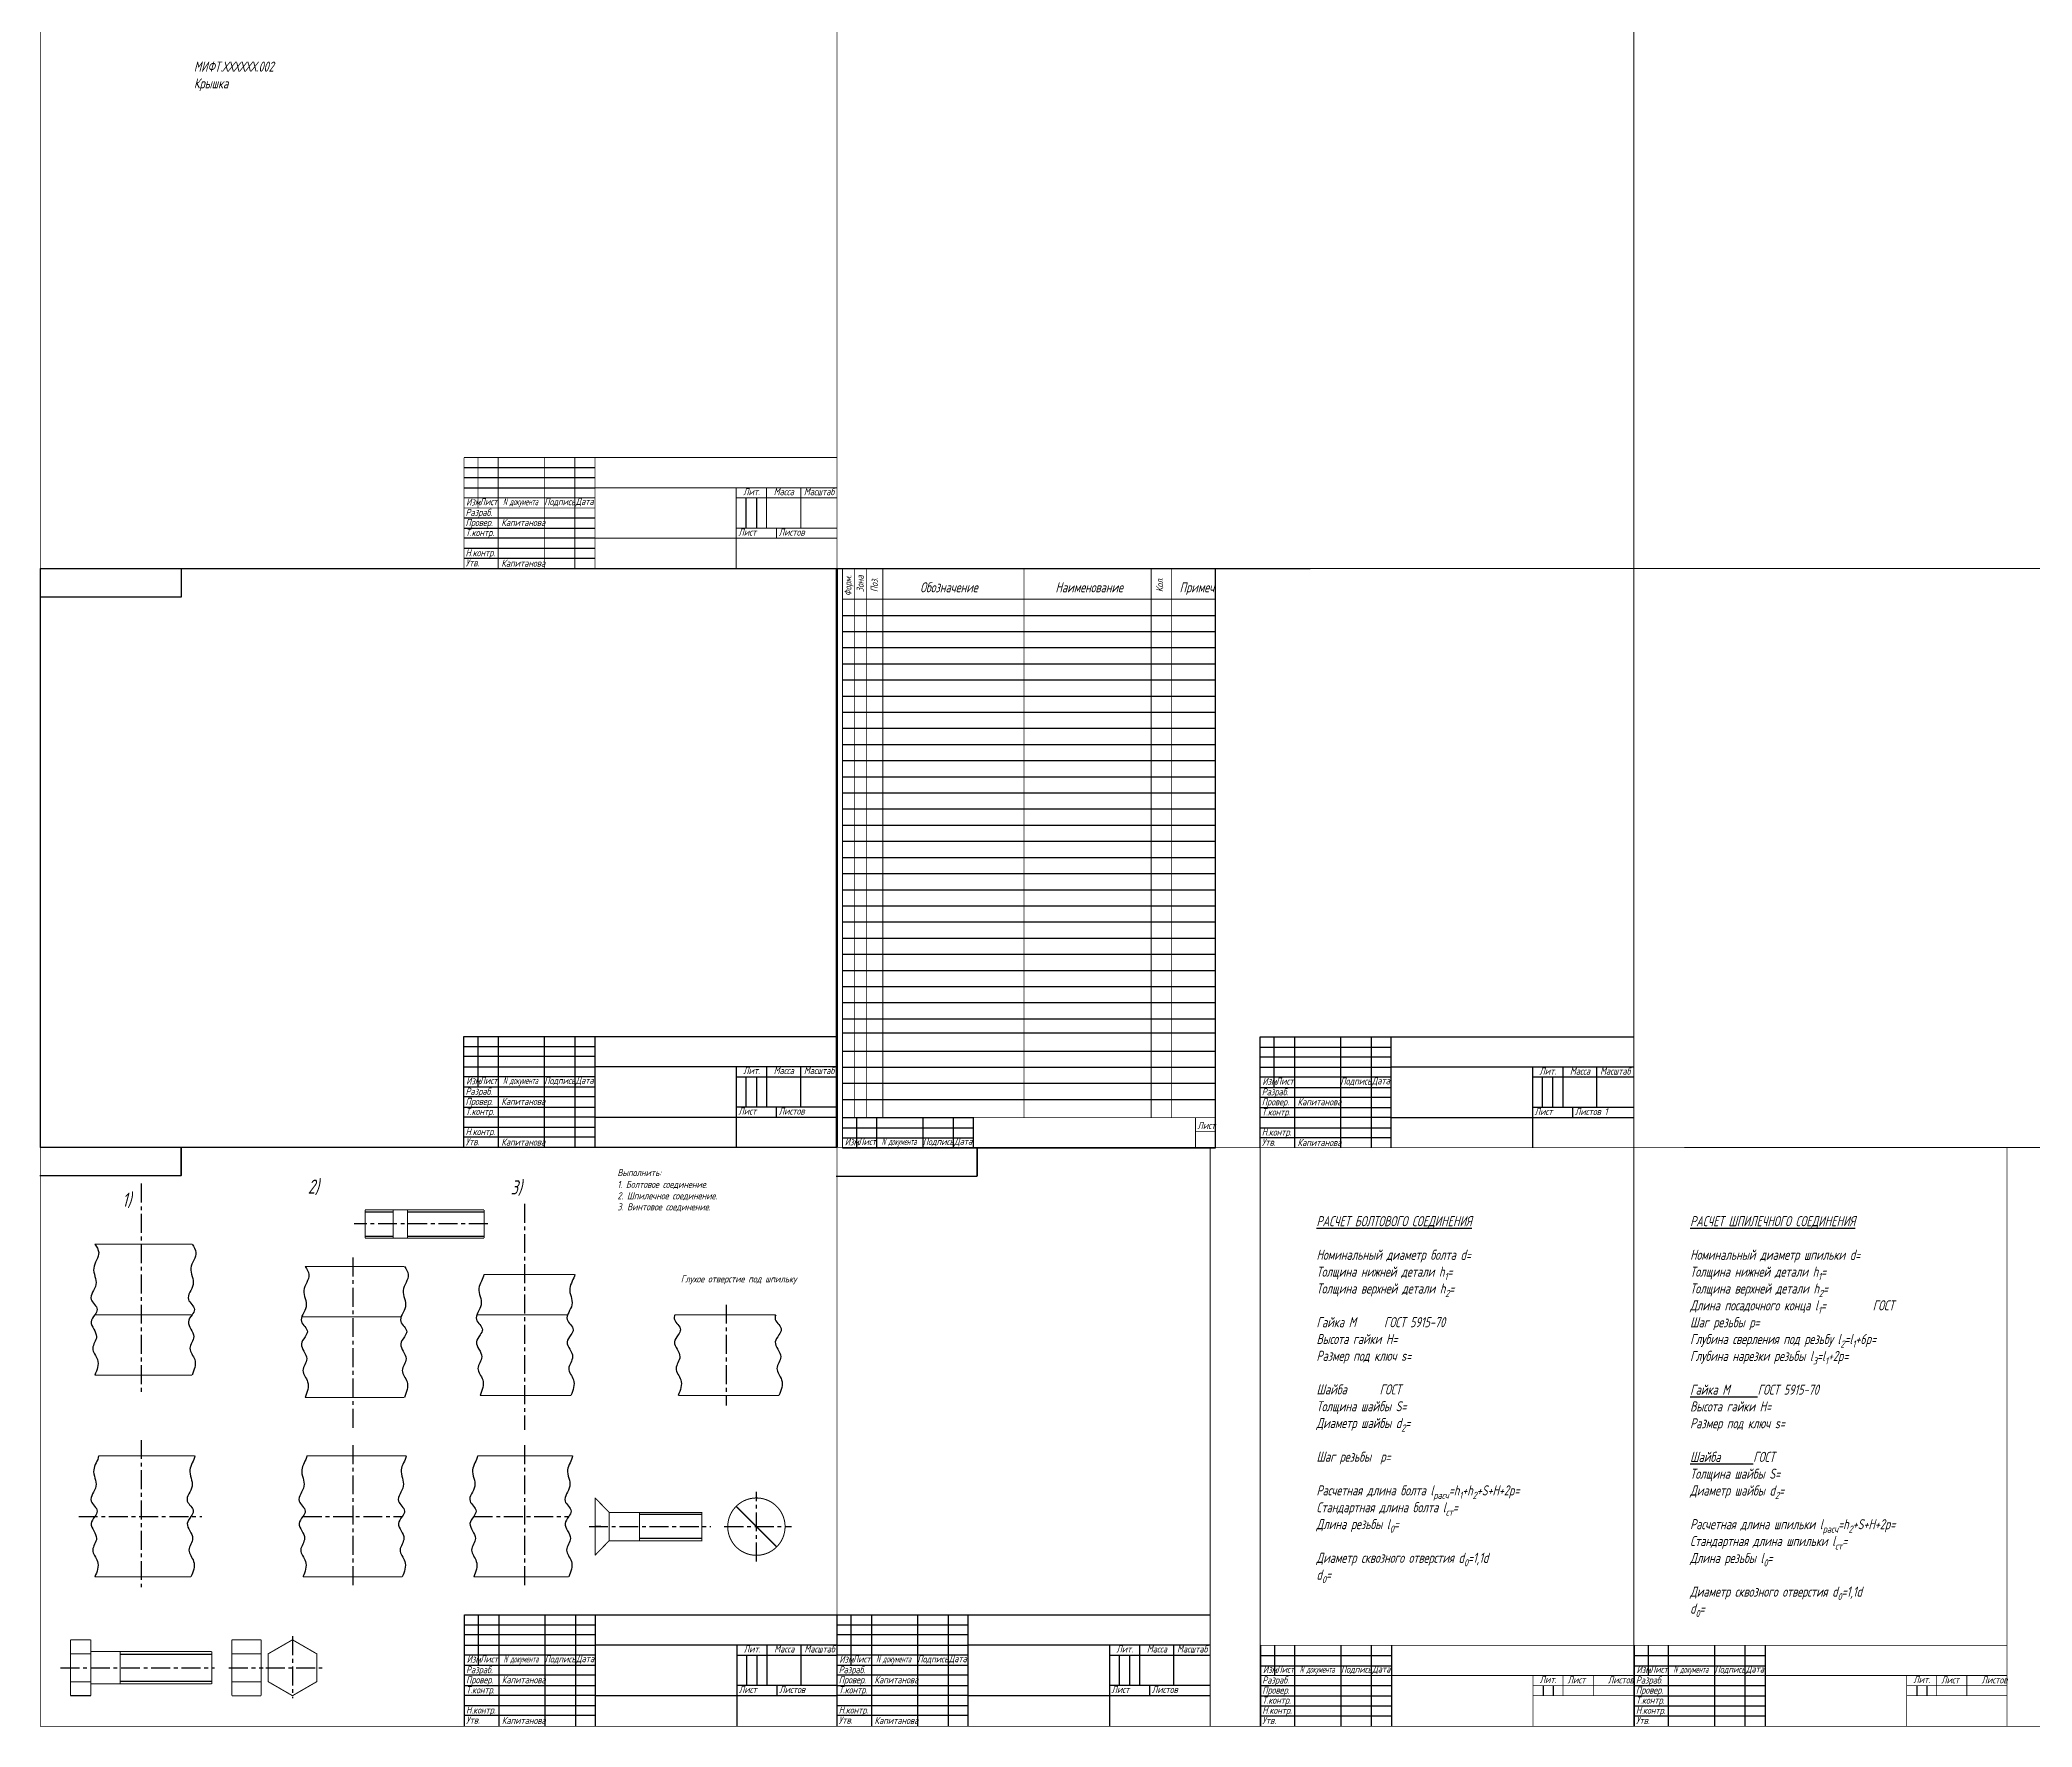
# Model space of a CAD drawing. Extents: x -1235 to 1580, y 0 to 1689.
# Drawn here: x 0 to 988, y 0 to 836 of the extents above; entities that cross this region are included whole.
import ezdxf
from ezdxf.enums import TextEntityAlignment as Align

# ---------------------------------------------------------------- set-up
doc = ezdxf.new("R2010")
doc.units = 0
doc.header["$LTSCALE"] = 0.5
doc.header["$MEASUREMENT"] = 0
doc.linetypes.add('CENTER', pattern=[2, 1.25, -0.25, 0.25, -0.25])
for name, color, linetype in [('1', 30, 'CONTINUOUS'), ('3', 3, 'CONTINUOUS'), ('axis', 15, 'CENTER'), ('FORMAT', 7, 'CONTINUOUS'), ('основная', 7, 'CONTINUOUS')]:
    doc.layers.add(name, color=color, linetype=linetype)
doc.styles.add('simplex', font='simplex.shx', dxfattribs={"width": 0.7, "oblique": 15})

msp = doc.modelspace()

# ---------------------------------------------------------------- linework, layer by layer
at = {"layer": '1', "const_width": 0.5}
for points in [[(27.01, 239), (75.21, 239)], [(131.22, 228), (180.47, 228)], [(219.91, 224), (264.93, 224)], [(27.01, 204), (75.21, 204)], [(129.6, 203), (178.85, 203)], [(216.39, 204), (261.41, 204)], [(314.6, 204), (364.58, 204)], [(27.01, 174), (75.21, 174)], [(131.22, 163), (180.47, 163)], [(218.01, 164), (263.03, 164)], [(316.22, 164), (366.2, 164)], [(28.91, 134), (76.58, 134)], [(132.06, 134), (181.31, 134)], [(216.74, 134), (263.87, 134)], [(27.01, 74), (74.68, 74)], [(130.16, 74), (179.42, 74)], [(214.84, 74), (261.97, 74)]]:
    msp.add_lwpolyline(points, dxfattribs=at)
at = {"layer": '1', "ltscale": 10}
for points in [[(27.01, 239), (28.94, 234.91), (26.44, 227.09), (27.54, 218.96), (25.19, 211.61), (28.16, 206.61), (27.01, 204), (25.19, 200.51), (27.85, 193.16), (25.97, 187.37), (28.32, 181.74), (27.01, 174)], [(75.21, 239), (77.14, 234.91), (74.64, 227.09), (75.73, 218.96), (73.38, 211.61), (76.36, 206.61), (75.21, 204), (73.38, 200.51), (76.04, 193.16), (74.17, 187.37), (76.51, 181.74), (75.21, 174)], [(131.22, 228), (133.15, 223.91), (130.65, 216.09), (131.74, 207.96), (129.4, 200.61), (132.37, 195.61), (131.22, 193), (129.4, 189.51), (132.06, 182.16), (130.18, 176.37), (132.53, 170.74), (131.22, 163)], [(180.47, 228), (182.41, 223.91), (179.9, 216.09), (181, 207.96), (178.65, 200.61), (181.62, 195.61), (180.47, 193), (178.65, 189.51), (181.31, 182.16), (179.43, 176.37), (181.78, 170.74), (180.47, 163)]]:
    msp.add_spline(points, degree=3, dxfattribs=at)
for points, knots in [([(219.91, 224), (219.59, 221.77), (215.51, 216.82), (220.81, 209.1), (213.53, 201.97), (220.32, 197.58), (217.83, 193.62), (214.52, 189.44), (221.15, 183.71), (215.19, 177.3), (220.95, 171.32), (219.07, 166.63), (218.01, 164)], [5.509649, 5.509649, 5.509649, 5.509649, 12.731415, 20.937552, 28.654077, 34.4757, 37.323724, 41.26512, 49.082581, 55.166476, 61.266691, 69.114593, 69.114593, 69.114593, 69.114593]), ([(264.93, 224), (264.61, 221.77), (260.53, 216.82), (265.83, 209.1), (258.54, 201.97), (265.34, 197.58), (262.85, 193.62), (259.54, 189.44), (266.17, 183.71), (260.21, 177.3), (265.97, 171.32), (264.09, 166.63), (263.03, 164)], [5.509649, 5.509649, 5.509649, 5.509649, 12.731415, 20.937552, 28.654077, 34.4757, 37.323724, 41.26512, 49.082581, 55.166476, 61.266691, 69.114593, 69.114593, 69.114593, 69.114593]), ([(314.6, 204), (314.29, 203.18), (313.85, 200.6), (318.53, 197.58), (316.04, 193.62), (312.73, 189.44), (319.36, 183.71), (313.4, 177.3), (319.16, 171.32), (317.28, 166.63), (316.22, 164)], [26.03463, 26.03463, 26.03463, 26.03463, 28.654077, 34.4757, 37.323724, 41.26512, 49.082581, 55.166476, 61.266691, 69.114593, 69.114593, 69.114593, 69.114593]), ([(364.58, 204), (364.27, 203.18), (363.83, 200.6), (368.51, 197.58), (366.02, 193.62), (362.71, 189.44), (369.34, 183.71), (363.37, 177.3), (369.13, 171.32), (367.26, 166.63), (366.2, 164)], [26.03463, 26.03463, 26.03463, 26.03463, 28.654077, 34.4757, 37.323724, 41.26512, 49.082581, 55.166476, 61.266691, 69.114593, 69.114593, 69.114593, 69.114593]), ([(28.91, 134), (28.59, 131.77), (24.51, 126.82), (29.81, 119.1), (22.53, 111.97), (29.32, 107.58), (26.83, 103.62), (23.52, 99.44), (30.15, 93.71), (24.19, 87.3), (29.95, 81.32), (28.07, 76.63), (27.01, 74)], [5.509649, 5.509649, 5.509649, 5.509649, 12.731415, 20.937552, 28.654077, 34.4757, 37.323724, 41.26512, 49.082581, 55.166476, 61.266691, 69.114593, 69.114593, 69.114593, 69.114593]), ([(76.58, 134), (76.26, 131.77), (72.18, 126.82), (77.47, 119.1), (70.19, 111.97), (76.99, 107.58), (74.5, 103.62), (71.18, 99.44), (77.81, 93.71), (71.85, 87.3), (77.61, 81.32), (75.73, 76.63), (74.68, 74)], [5.509649, 5.509649, 5.509649, 5.509649, 12.731415, 20.937552, 28.654077, 34.4757, 37.323724, 41.26512, 49.082581, 55.166476, 61.266691, 69.114593, 69.114593, 69.114593, 69.114593]), ([(132.06, 134), (131.74, 131.77), (127.66, 126.82), (132.96, 119.1), (125.67, 111.97), (132.47, 107.58), (129.98, 103.62), (126.67, 99.44), (133.3, 93.71), (127.34, 87.3), (133.1, 81.32), (131.22, 76.63), (130.16, 74)], [5.509649, 5.509649, 5.509649, 5.509649, 12.731415, 20.937552, 28.654077, 34.4757, 37.323724, 41.26512, 49.082581, 55.166476, 61.266691, 69.114593, 69.114593, 69.114593, 69.114593]), ([(181.31, 134), (181, 131.77), (176.92, 126.82), (182.21, 119.1), (174.93, 111.97), (181.73, 107.58), (179.23, 103.62), (175.92, 99.44), (182.55, 93.71), (176.59, 87.3), (182.35, 81.32), (180.47, 76.63), (179.42, 74)], [5.509649, 5.509649, 5.509649, 5.509649, 12.731415, 20.937552, 28.654077, 34.4757, 37.323724, 41.26512, 49.082581, 55.166476, 61.266691, 69.114593, 69.114593, 69.114593, 69.114593]), ([(216.74, 134), (216.42, 131.77), (212.34, 126.82), (217.63, 119.1), (210.35, 111.97), (217.15, 107.58), (214.66, 103.62), (211.34, 99.44), (217.97, 93.71), (212.01, 87.3), (217.77, 81.32), (215.89, 76.63), (214.84, 74)], [5.509649, 5.509649, 5.509649, 5.509649, 12.731415, 20.937552, 28.654077, 34.4757, 37.323724, 41.26512, 49.082581, 55.166476, 61.266691, 69.114593, 69.114593, 69.114593, 69.114593]), ([(263.87, 134), (263.55, 131.77), (259.47, 126.82), (264.77, 119.1), (257.48, 111.97), (264.28, 107.58), (261.79, 103.62), (258.48, 99.44), (265.11, 93.71), (259.15, 87.3), (264.91, 81.32), (263.03, 76.63), (261.97, 74)], [5.509649, 5.509649, 5.509649, 5.509649, 12.731415, 20.937552, 28.654077, 34.4757, 37.323724, 41.26512, 49.082581, 55.166476, 61.266691, 69.114593, 69.114593, 69.114593, 69.114593])]:
    msp.add_open_spline(points, degree=3, knots=knots, dxfattribs=at)
at = {"layer": '3'}
for p, q in [((161, 255), (175, 255)), ((182, 255), (220, 255)), ((161, 243), (175, 243)), ((182, 243), (220, 243)), ((328, 105), (297.09, 105)), ((328, 93), (297.09, 93)), ((39.65, 35.67), (84.99, 35.67)), ((39.65, 22.33), (84.99, 22.33)), ((24.97, 15.14), (15, 15.14))]:
    msp.add_line(p, q, dxfattribs=at)
for points, const_width in [([(161, 256), (161, 249)], 0.5), ([(161, 249), (161, 242)], 0.5), ([(175, 256), (175, 249)], 0.5), ([(175, 249), (175, 242)], 0.5), ([(182, 256), (182, 249)], 0.5), ([(182, 249), (182, 242)], 0.5), ([(220, 256), (220, 249)], 0.5), ([(220, 249), (220, 242)], 0.5), ([(275, 84.75), (275, 113.25)], 0.5), ([(275, 113.25), (282, 106)], 0.5), ([(365.08, 88.92), (344.92, 109.08)], 0.8), ([(275, 99), (278, 99)], 0.8), ([(282, 92), (282, 106)], 0.5), ([(293.49, 92), (328, 92), (328, 106), (293.49, 106)], 0.5), ([(297.09, 92), (297.09, 106)], 0.5), ([(275, 84.75), (282, 92)], 0.5), ([(282, 92), (293.49, 92)], 0.5), ([(24.97, 42.86), (15, 42.86)], 0.5), ([(15, 42.86), (24.97, 42.86)], 0.5), ([(15, 29), (15, 42.86)], 0.5), ([(24.97, 42.86), (24.97, 29)], 0.5), ([(95, 29), (95, 42.86)], 0.5), ([(109.4, 42.86), (95, 42.86)], 0.5), ([(109.4, 42.86), (109.4, 29)], 0.5), ([(24.97, 35.93), (15, 35.93)], 0.5), ([(24.97, 37), (84.99, 37)], 0.5), ([(39.65, 29), (39.65, 37)], 0.5), ([(84.99, 37), (84.99, 29)], 0.5), ([(109.4, 35.93), (95, 35.93)], 0.5), ([(15, 29), (15, 15.14)], 0.5), ([(24.97, 22.07), (15, 22.07)], 0.5), ([(24.97, 15.14), (24.97, 29)], 0.5), ([(24.97, 21), (84.99, 21)], 0.5), ([(39.65, 21), (39.65, 29)], 0.5), ([(84.99, 21), (84.99, 29)], 0.5), ([(95, 29), (95, 15.14)], 0.5), ([(109.4, 22.07), (95, 22.07)], 0.5), ([(109.4, 15.14), (109.4, 29)], 0.5), ([(15, 15.14), (24.97, 15.14)], 0.5), ([(109.4, 15.14), (95, 15.14)], 0.5)]:
    msp.add_lwpolyline(points, dxfattribs=dict(at, const_width=const_width))
for points in [[(161, 256, 0.5, 0.5, 0), (208.25, 256, 0.5, 0.5, 0), (220, 256, 0, 0, 0)], [(161, 242, 0.5, 0.5, 0), (208.18, 242, 0.5, 0.5, 0), (220, 242, 0, 0, 0)], [(293.49, 106, 0.5, 0.5, 0), (282, 106, 0, 0, 0)]]:
    msp.add_lwpolyline(points, format="xyseb", dxfattribs=at)
at = {"layer": '3', "const_width": 0.5}
msp.add_lwpolyline([(347.89, 86.65, 30.664067), (346.35, 87.68, 0.032611)], format="xyb", close=True, dxfattribs=at)
msp.add_lwpolyline([(113, 22.07), (125, 15.14), (137, 22.07), (137, 35.93), (125, 42.86), (113, 35.93)], close=True, dxfattribs=at)
at = {"layer": 'axis', "linetype": 'CENTER', "ltscale": 15}
for p, q in [((50, 269), (50, 165.52)), ((240, 259.02), (240, 146.95)), ((221.79, 249), (155.52, 249)), ((155, 232.39), (155, 146.8)), ((340, 209), (340, 159)), ((50, 141.89), (50, 69)), ((155, 139.36), (155, 69)), ((240, 139.36), (240, 69)), ((355, 81.65), (355, 116.22)), ((19, 104), (80, 104)), ((130.16, 104), (179.42, 104)), ((214.84, 104), (261.97, 104)), ((272.05, 99), (332.43, 99)), ((331.95, 99), (332.18, 99)), ((339.03, 99), (347.08, 99)), ((339.2, 99), (372.33, 99)), ((125, 44.64), (125, 13.93)), ((10, 29), (86.34, 29)), ((93.47, 29), (110.5, 29)), ((111.84, 29), (139.71, 29))]:
    msp.add_line(p, q, dxfattribs=at)
at = {"layer": 'FORMAT', "color": 7}
for p, q in [((210, 624), (275, 624)), ((275, 619), (210, 619)), ((210, 614), (275, 614)), ((275, 599), (210, 599)), ((210, 594), (275, 594)), ((275, 589), (210, 589)), ((210, 584), (275, 584)), ((0, 574), (395, 574)), ((0, 287), (0, 574)), ((70, 560), (70, 574)), ((275, 579), (210, 579)), ((394.75, 286.75), (394.75, 573.75)), ((395, 574), (395, 287)), ((582.7, 286.75), (582.7, 573.75)), ((0, 560), (70, 560)), ((210, 342), (395, 342)), ((210, 287), (210, 342)), ((210, 337), (275, 337)), ((217, 317), (217, 342)), ((227, 342), (227, 287)), ((250, 287), (250, 342)), ((265, 342), (265, 287)), ((275, 287), (275, 342)), ((395, 327), (275, 327)), ((275, 302), (395, 302)), ((395, 287), (0, 287)), ((69.75, 273), (69.75, 287)), ((464.5, 272.75), (464.5, 286.75)), ((-0.25, 273), (69.75, 273)), ((394.5, 272.75), (464.5, 272.75))]:
    msp.add_line(p, q, dxfattribs=at)
at = {"layer": 'FORMAT'}
for p, q in [((350, 594), (350, 609)), ((355, 609), (355, 594)), ((210, 574), (395, 574)), ((210, 574), (395, 574)), ((582.7, 573.75), (397.7, 573.75)), ((582.7, 286.75), (582.7, 573.75)), ((397.7, 550.75), (582.7, 550.75)), ((397.7, 542.75), (582.7, 542.75)), ((397.7, 534.75), (582.7, 534.75)), ((397.7, 526.75), (582.7, 526.75)), ((397.7, 518.75), (582.7, 518.75)), ((397.7, 510.75), (582.7, 510.75)), ((397.7, 502.75), (582.7, 502.75)), ((397.7, 494.75), (582.7, 494.75)), ((397.7, 486.75), (582.7, 486.75)), ((397.7, 478.75), (582.7, 478.75)), ((397.7, 470.75), (582.7, 470.75)), ((397.7, 462.75), (582.7, 462.75)), ((397.7, 454.75), (582.7, 454.75)), ((397.7, 446.75), (582.7, 446.75)), ((397.7, 438.75), (582.7, 438.75)), ((397.7, 430.75), (582.7, 430.75)), ((397.7, 422.75), (582.7, 422.75)), ((397.7, 414.75), (582.7, 414.75)), ((397.7, 406.75), (582.7, 406.75)), ((397.7, 398.75), (582.7, 398.75)), ((397.7, 390.75), (582.7, 390.75)), ((397.7, 382.75), (582.7, 382.75)), ((397.7, 374.75), (582.7, 374.75)), ((397.7, 366.75), (582.7, 366.75)), ((397.7, 358.75), (582.7, 358.75)), ((397.7, 350.75), (582.7, 350.75)), ((397.7, 343.75), (582.7, 343.75)), ((604.75, 286.75), (604.75, 341.75)), ((604.75, 341.75), (789.75, 341.75)), ((604.75, 336.75), (669.75, 336.75)), ((611.75, 316.75), (611.75, 341.75)), ((621.75, 341.75), (621.75, 286.75)), ((644.75, 286.75), (644.75, 341.75)), ((659.75, 341.75), (659.75, 286.75)), ((669.75, 286.75), (669.75, 341.75)), ((275, 332), (210, 332)), ((210, 327), (275, 327)), ((345, 327), (345, 287)), ((360, 327), (360, 307)), ((377, 307), (377, 327)), ((397.7, 334.75), (582.7, 334.75)), ((397.7, 326.75), (582.7, 326.75)), ((669.75, 331.75), (604.75, 331.75)), ((604.75, 326.75), (669.75, 326.75)), ((789.75, 326.75), (669.75, 326.75)), ((739.75, 326.75), (739.75, 286.75)), ((754.75, 326.75), (754.75, 306.75)), ((771.75, 306.75), (771.75, 326.75)), ((275, 322), (210, 322)), ((210, 317), (275, 317)), ((345, 322), (395, 322)), ((350, 307), (350, 322)), ((355, 322), (355, 307)), ((397.7, 318.75), (582.7, 318.75)), ((669.75, 321.75), (604.75, 321.75)), ((604.75, 316.75), (669.75, 316.75)), ((789.75, 321.75), (739.75, 321.75)), ((744.75, 306.75), (744.75, 321.75)), ((749.75, 321.75), (749.75, 306.75)), ((275, 312), (210, 312)), ((210, 307), (275, 307)), ((395, 307), (345, 307)), ((365, 302), (365, 307)), ((397.7, 310.75), (582.7, 310.75)), ((669.75, 311.75), (604.75, 311.75)), ((604.75, 306.75), (669.75, 306.75)), ((789.75, 306.75), (739.75, 306.75)), ((759.75, 301.75), (759.75, 306.75)), ((275, 302), (210, 302)), ((210, 297), (275, 297)), ((397.7, 301.75), (462.81, 301.75)), ((397.7, 296.75), (462.63, 296.75)), ((669.75, 301.75), (604.75, 301.75)), ((604.75, 296.75), (669.75, 296.75)), ((669.75, 301.75), (789.75, 301.75)), ((275, 292), (210, 292)), ((397.7, 291.75), (462.63, 291.75)), ((397.7, 286.75), (582.7, 286.75)), ((669.75, 291.75), (604.75, 291.75)), ((210.25, 55.25), (395.25, 55.25)), ((210.25, 0.25), (210.25, 55.25)), ((210.25, 50.25), (275.25, 50.25)), ((217.25, 30.25), (217.25, 55.25)), ((227.25, 55.25), (227.25, 0.25)), ((250.25, 0.25), (250.25, 55.25)), ((265.25, 55.25), (265.25, 0.25)), ((275.25, 0.25), (275.25, 55.25)), ((395, 55.25), (580, 55.25)), ((395, 0.25), (395, 55.25)), ((395, 50.25), (460, 50.25)), ((402, 30.25), (402, 55.25)), ((412, 55.25), (412, 0.25)), ((435, 0.25), (435, 55.25)), ((450, 55.25), (450, 0.25)), ((460, 0.25), (460, 55.25)), ((275.25, 45.25), (210.25, 45.25)), ((210.25, 40.25), (275.25, 40.25)), ((395.25, 40.25), (275.25, 40.25)), ((345.25, 40.25), (345.25, 0.25)), ((360.25, 40.25), (360.25, 20.25)), ((377.25, 20.25), (377.25, 40.25)), ((460, 45.25), (395, 45.25)), ((395, 40.25), (460, 40.25)), ((580, 40.25), (460, 40.25)), ((530, 40.25), (530, 0.25)), ((545, 40.25), (545, 20.25)), ((562, 20.25), (562, 40.25)), ((605, 40.13), (605, 0.13)), ((790.25, 40.13), (790.25, 0.13)), ((275.25, 35.25), (210.25, 35.25)), ((210.25, 30.25), (275.25, 30.25)), ((345.25, 35.25), (395.25, 35.25)), ((350.25, 20.25), (350.25, 35.25)), ((355.25, 35.25), (355.25, 20.25)), ((460, 35.25), (395, 35.25)), ((395, 30.25), (460, 30.25)), ((530, 35.25), (580, 35.25)), ((535, 20.25), (535, 35.25)), ((540, 35.25), (540, 20.25)), ((605, 35.13), (670.11, 35.13)), ((790.25, 35.13), (855.36, 35.13)), ((275.25, 25.25), (210.25, 25.25)), ((210.25, 20.25), (275.25, 20.25)), ((395.25, 20.25), (345.25, 20.25)), ((365.25, 15.25), (365.25, 20.25)), ((460, 25.25), (395, 25.25)), ((395, 20.25), (460, 20.25)), ((580, 20.25), (530, 20.25)), ((550, 15.25), (550, 20.25)), ((605, 20.13), (670.11, 20.13)), ((745, 20.13), (745, 15.13)), ((750, 20.13), (750, 15.13)), ((790.25, 20.13), (855.36, 20.13)), ((930.25, 20.13), (930.25, 15.13)), ((935.25, 20.13), (935.25, 15.13)), ((275.25, 15.25), (210.25, 15.25)), ((210.25, 10.25), (275.25, 10.25)), ((275.25, 15.25), (395.25, 15.25)), ((460, 15.25), (395, 15.25)), ((395, 10.25), (460, 10.25)), ((460, 15.25), (580, 15.25)), ((605, 15.13), (670.11, 15.13)), ((605, 10.13), (669.94, 10.13)), ((790.25, 15.13), (855.36, 15.13)), ((790.25, 10.13), (855.19, 10.13)), ((275.25, 5.25), (210.25, 5.25)), ((460, 5.25), (395, 5.25)), ((605, 5.13), (669.94, 5.13)), ((790.25, 5.13), (855.19, 5.13))]:
    msp.add_line(p, q, dxfattribs=at)
at = {"layer": 'FORMAT', "linetype": 'Continuous'}
msp.add_line((492.7, 422.75), (546.7, 422.75), dxfattribs=at)
at = {"layer": 'FORMAT', "linetype": 'Continuous', "const_width": 0.4}
for points in [[(0, 574), (395, 574), (395, 861), (0, 861)], [(395, 574), (790, 574), (790, 861), (395, 861)], [(0, 287), (395, 287), (395, 574), (0, 574)], [(395, 287), (790, 287), (790, 574), (395, 574)], [(790, 287), (1185, 287), (1185, 574), (790, 574)], [(0, 0), (395, 0), (395, 287), (0, 287)], [(395, 0), (790, 0), (790, 287), (395, 287)], [(790, 0), (1185, 0), (1185, 287), (790, 287)]]:
    msp.add_lwpolyline(points, close=True, dxfattribs=at)
at = {"layer": 'FORMAT'}
for points, const_width in [([(210, 629), (395, 629)], 0.4), ([(210, 574), (210, 629)], 0.4), ([(217, 604), (217, 629)], 0.4), ([(227, 629), (227, 574)], 0.4), ([(250, 574), (250, 629)], 0.4), ([(265, 629), (265, 574)], 0.4), ([(275, 574), (275, 629)], 0.4), ([(395, 614), (275, 614)], 0.4), ([(345, 614), (345, 574)], 0.4), ([(360, 614), (360, 594)], 0.4), ([(377, 594), (377, 614)], 0.4), ([(275, 609), (210, 609)], 0.4), ([(210, 604), (275, 604)], 0.4), ([(345, 609), (395, 609)], 0.4), ([(395, 594), (345, 594)], 0.4), ([(365, 589), (365, 594)], 0.4), ([(275, 589), (395, 589)], 0.4), ([(70, 560), (70, 574)], 0.4), ([(394.75, 573.75), (790, 574)], 0.5), ([(582.7, 573.75), (397.7, 573.75)], 0.4), ([(397.7, 573.75), (397.7, 326.75)], 0.4), ([(403.7, 573.75), (403.7, 301.75)], 0.4), ([(409.7, 573.75), (409.7, 301.75)], 0.4), ([(417.7, 573.75), (417.7, 301.75)], 0.4), ([(487.7, 573.75), (487.7, 301.75)], 0.4), ([(550.7, 573.75), (550.7, 301.75)], 0.4), ([(560.7, 573.75), (560.7, 301.75)], 0.4), ([(582.7, 573.75), (582.7, 286.75)], 0.4), ([(0, 560), (70, 560)], 0.4), ([(582.7, 558.75), (397.7, 558.75)], 0.4), ([(210, 342), (395, 342)], 0.4), ([(210, 287), (210, 342)], 0.4), ([(217, 317), (217, 342)], 0.4), ([(227, 342), (227, 287)], 0.4), ([(250, 287), (250, 342)], 0.4), ([(265, 342), (265, 287)], 0.4), ([(275, 287), (275, 342)], 0.4), ([(604.75, 341.75), (789.75, 341.75)], 0.4), ([(604.75, 286.75), (604.75, 341.75)], 0.4), ([(611.75, 316.75), (611.75, 341.75)], 0.4), ([(621.75, 341.75), (621.75, 286.75)], 0.4), ([(644.75, 286.75), (644.75, 341.75)], 0.4), ([(659.75, 341.75), (659.75, 286.75)], 0.4), ([(669.75, 286.75), (669.75, 341.75)], 0.4), ([(395, 327), (275, 327)], 0.4), ([(345, 327), (345, 287)], 0.4), ([(360, 327), (360, 307)], 0.4), ([(377, 307), (377, 327)], 0.4), ([(397.7, 326.75), (397.7, 326.75), (397.7, 286.75)], 0.4), ([(789.75, 326.75), (669.75, 326.75)], 0.4), ([(739.75, 326.75), (739.75, 286.75)], 0.4), ([(754.75, 326.75), (754.75, 306.75)], 0.4), ([(771.75, 306.75), (771.75, 326.75)], 0.4), ([(275, 322), (210, 322)], 0.4), ([(210, 317), (275, 317)], 0.4), ([(345, 322), (395, 322)], 0.4), ([(669.75, 321.75), (604.75, 321.75)], 0.4), ([(604.75, 316.75), (669.75, 316.75)], 0.4), ([(739.75, 321.75), (789.75, 321.75)], 0.4), ([(395, 307), (345, 307)], 0.4), ([(365, 302), (365, 307)], 0.4), ([(789.75, 306.75), (739.75, 306.75)], 0.4), ([(759.75, 301.75), (759.75, 306.75)], 0.4), ([(275, 302), (395, 302)], 0.4), ([(582.7, 301.75), (397.7, 301.75)], 0.4), ([(404.7, 301.75), (404.7, 286.75)], 0.4), ([(414.7, 301.75), (414.7, 286.75)], 0.4), ([(437.7, 301.75), (437.7, 286.75)], 0.4), ([(452.7, 301.75), (452.7, 286.75)], 0.4), ([(462.7, 301.75), (462.7, 286.75)], 0.4), ([(582.7, 301.75), (532.69, 301.75)], 0.4), ([(572.7, 301.75), (572.7, 286.74)], 0.4), ([(669.75, 301.75), (789.75, 301.75)], 0.4), ([(70, 273), (70, 287)], 0.4), ([(582.7, 286.75), (397.7, 286.75)], 0.5), ([(464.75, 272.75), (464.75, 286.75)], 0.4), ([(582.7, 294.75), (572.7, 294.75)], 0.4), ([(815, 287), (1185, 287)], 0.5), ([(0, 273), (70, 273)], 0.4), ([(394.75, 272.75), (464.75, 272.75)], 0.4), ([(210.25, 55.25), (395.25, 55.25)], 0.4), ([(210.25, 0.25), (210.25, 55.25)], 0.4), ([(217.25, 30.25), (217.25, 55.25)], 0.4), ([(227.25, 55.25), (227.25, 0.25)], 0.4), ([(250.25, 0.25), (250.25, 55.25)], 0.4), ([(265.25, 55.25), (265.25, 0.25)], 0.4), ([(275.25, 0.25), (275.25, 55.25)], 0.4), ([(395, 55.25), (580, 55.25)], 0.4), ([(395, 0.25), (395, 55.25)], 0.4), ([(402, 30.25), (402, 55.25)], 0.4), ([(412, 55.25), (412, 0.25)], 0.4), ([(435, 0.25), (435, 55.25)], 0.4), ([(450, 55.25), (450, 0.25)], 0.4), ([(460, 0.25), (460, 55.25)], 0.4), ([(395.25, 40.25), (275.25, 40.25)], 0.4), ([(345.25, 40.25), (345.25, 0.25)], 0.4), ([(360.25, 40.25), (360.25, 20.25)], 0.4), ([(377.25, 20.25), (377.25, 40.25)], 0.4), ([(580, 40.25), (460, 40.25)], 0.4), ([(530, 40.25), (530, 0.25)], 0.4), ([(545, 40.25), (545, 20.25)], 0.4), ([(562, 20.25), (562, 40.25)], 0.4), ([(790, 40.13), (605, 40.13), (605, 0.13)], 0.4), ([(612, 40.13), (612, 25.13)], 0.4), ([(622, 40.13), (622, 0.13)], 0.4), ([(645, 40.13), (645, 0.13)], 0.4), ([(660, 40.13), (660, 0.13)], 0.4), ([(670, 40.13), (670, 0.13)], 0.4), ([(975.25, 40.13), (790.25, 40.13), (790.25, 0.13)], 0.4), ([(797.25, 40.13), (797.25, 25.13)], 0.4), ([(807.25, 40.13), (807.25, 0.13)], 0.4), ([(830.25, 40.13), (830.25, 0.13)], 0.4), ([(845.25, 40.13), (845.25, 0.13)], 0.4), ([(855.25, 40.13), (855.25, 0.13)], 0.4), ([(275.25, 35.25), (210.25, 35.25)], 0.4), ([(210.25, 30.25), (275.25, 30.25)], 0.4), ([(345.25, 35.25), (395.25, 35.25)], 0.4), ([(460, 35.25), (395, 35.25)], 0.4), ([(395, 30.25), (460, 30.25)], 0.4), ([(530, 35.25), (580, 35.25)], 0.4), ([(670, 30), (605, 30)], 0.4), ([(855.25, 30), (790.25, 30)], 0.4), ([(395.25, 20.25), (345.25, 20.25)], 0.4), ([(365.25, 15.25), (365.25, 20.25)], 0.4), ([(580, 20.25), (530, 20.25)], 0.4), ([(550, 15.25), (550, 20.25)], 0.4), ([(790, 25.13), (605, 25.13)], 0.4), ([(739.99, 25.13), (739.99, 0.13)], 0.4), ([(790, 20.13), (739.99, 20.13)], 0.4), ([(754.9, 25.13), (754.9, 15.13)], 0.4), ([(769.9, 25.01), (769.9, 15.13)], 0.4), ([(975.25, 25.13), (790.25, 25.13)], 0.4), ([(925.24, 25.13), (925.24, 0.13)], 0.4), ([(975.25, 20.13), (925.24, 20.13)], 0.4), ([(940.15, 25.13), (940.15, 15.13)], 0.4), ([(955.15, 25.01), (955.15, 15.13)], 0.4), ([(275.25, 15.25), (395.25, 15.25)], 0.4), ([(460, 15.25), (580, 15.25)], 0.4), ([(790, 15.13), (739.99, 15.13)], 0.4), ([(975.25, 15.13), (925.24, 15.13)], 0.4)]:
    msp.add_lwpolyline(points, dxfattribs=dict(at, const_width=const_width))
for points in [[(404.6, 301.75), (404.6, 286.75)], [(414.7, 286.75), (414.7, 301.75)], [(437.7, 286.75), (437.7, 301.75)], [(452.7, 286.75), (452.7, 301.75)], [(462.7, 286.75), (462.7, 301.75)], [(611.9, 40.13), (611.9, 25.13)], [(622, 0.13), (622, 40.13)], [(645, 0.13), (645, 40.13)], [(660, 0.13), (660, 40.13)], [(670, 0.13), (670, 40.13)], [(797.15, 40.13), (797.15, 25.13)], [(807.25, 0.13), (807.25, 40.13)], [(830.25, 0.13), (830.25, 40.13)], [(845.25, 0.13), (845.25, 40.13)], [(855.25, 0.13), (855.25, 40.13)], [(604.8, 30), (669.94, 30)], [(790.05, 30), (855.19, 30)]]:
    msp.add_lwpolyline(points, dxfattribs=at)
at = {"layer": 'FORMAT', "linetype": 'Continuous', "const_width": 0.4}
for points in [[(580, 0), (580, 287)], [(604.75, -0.25), (604.75, 286.75)], [(975, -0.25), (975, 286.75)]]:
    msp.add_lwpolyline(points, dxfattribs=at)

# ---------------------------------------------------------------- texts
at = {"layer": '1', "style": 'simplex', "oblique": 15, "width": 0.7}
for s, height, p in [('МИФТ.ХХХХХХ.002', 5, (76.11, 820.31)), ('Крышка', 5, (76.11, 811.98)), ('Глухое отверстие под шпильку', 3.5, (317.53, 220.02))]:
    msp.add_text(s, height=height, dxfattribs=at).set_placement(p)
at = {"layer": 'FORMAT', "style": 'simplex', "oblique": 15}
for s, width, p in [('Лит.', 0.7, (352.59, 610.31)), ('Масса', 0.7, (368.59, 610.31)), ('Масштаб', 0.7, (386.09, 610.31)), ('N документа', 0.5, (238.02, 605.36)), ('Подпись', 0.7, (257.47, 605.36)), ('Дата', 0.7, (269.86, 605.51)), ('Лит.', 0.7, (352.59, 323.31)), ('Масса', 0.7, (368.59, 323.31)), ('Масштаб', 0.7, (386.09, 323.31)), ('Лит.', 0.7, (747.34, 323.06)), ('Масса', 0.7, (763.34, 323.06)), ('Масштаб', 0.7, (780.84, 323.06)), ('N документа', 0.5, (238.02, 318.36)), ('Подпись', 0.7, (257.47, 318.36)), ('Дата', 0.7, (269.86, 318.51)), ('Подпись', 0.7, (652.22, 318.11)), ('Дата', 0.7, (664.61, 318.26)), ('N документа', 0.5, (425.72, 288.11)), ('Подпись', 0.7, (445.16, 288.11)), ('Дата', 0.7, (457.56, 288.26)), ('Лит.', 0.7, (352.84, 36.56)), ('Масса', 0.7, (368.84, 36.56)), ('Масштаб', 0.7, (386.34, 36.56)), ('Лит.', 0.7, (537.59, 36.56)), ('Масса', 0.7, (553.59, 36.56)), ('Масштаб', 0.7, (571.09, 36.56)), ('N документа', 0.5, (238.27, 31.61)), ('Подпись', 0.7, (257.72, 31.61)), ('Дата', 0.7, (270.11, 31.76)), ('N документа', 0.5, (423.02, 31.61)), ('Подпись', 0.7, (442.47, 31.61)), ('Дата', 0.7, (454.86, 31.76)), ('N документа', 0.5, (633.02, 26.49)), ('Подпись', 0.7, (652.47, 26.49)), ('Дата', 0.7, (664.86, 26.64)), ('N документа', 0.5, (818.27, 26.49)), ('Подпись', 0.7, (837.72, 26.49)), ('Дата', 0.7, (850.11, 26.64)), ('Лит.', 0.7, (747.48, 21.44)), ('Лит.', 0.7, (932.73, 21.44))]:
    msp.add_text(s, height=3.5, dxfattribs=dict(at, width=width)).set_placement(p, align=Align.CENTER)
at = {"layer": 'FORMAT', "style": 'simplex', "oblique": 15, "width": 0.7}
for s, height, p in [('Разраб.', 3.5, (210.81, 600.04)), ('Изм', 3.5, (211.1, 605.2)), ('Лист', 3.5, (217.73, 605.36)), ('Провер.', 3.5, (210.81, 595.04)), ('Т.контр.', 3.5, (210.81, 590.04)), ('Капитанова', 3.5, (228.55, 595.04)), ('Лист', 3.5, (346.07, 590.24)), ('Листов', 3.5, (366.07, 590.24)), ('Н.контр.', 3.5, (210.81, 580.04)), ('Утв.', 3.5, (210.81, 575.04)), ('Капитанова', 3.5, (228.55, 574.88)), ('Разраб.', 3.5, (210.81, 313.04)), ('Изм', 3.5, (211.1, 318.2)), ('Лист', 3.5, (217.73, 318.36)), ('Разраб.', 3.5, (605.56, 312.79)), ('Изм', 3.5, (605.85, 317.95)), ('Лист', 3.5, (612.48, 318.11)), ('Провер.', 3.5, (210.81, 308.04)), ('Т.контр.', 3.5, (210.81, 303.04)), ('Капитанова', 3.5, (228.55, 308.04)), ('Лист', 3.5, (346.07, 303.24)), ('Листов', 3.5, (366.07, 303.24)), ('Провер.', 3.5, (605.56, 307.79)), ('Т.контр.', 3.5, (605.56, 302.79)), ('Капитанова', 3.5, (623.3, 307.79)), ('Лист', 3.5, (740.82, 302.99)), ('Листов 1', 3.5, (760.82, 302.99)), ('Н.контр.', 3.5, (210.81, 293.04)), ('Лист', 3.5, (573.66, 296.09)), ('Утв.', 3.5, (210.81, 288.04)), ('Капитанова', 3.5, (228.55, 287.88)), ('Изм', 3.5, (398.8, 287.95)), ('Лист', 3.5, (405.43, 288.11)), ('Утв.', 3.5, (605.56, 287.79)), ('Н.контр.', 3.5, (605.56, 292.79)), ('Капитанова', 3.5, (623.3, 287.63)), ('2)', 7, (132.62, 264.06)), ('3)', 7, (233.14, 263.65)), ('Выполнить:', 3.5, (286.09, 272.73)), ('1. Болтовое соединение.', 3.5, (286.09, 266.9)), ('1)', 7, (40.55, 257.52)), ('2. Шпилечное соединение.', 3.5, (286.09, 261.23)), ('3. Винтовое соединение.', 3.5, (286.09, 255.73)), ('Разраб.', 3.5, (211.06, 26.29)), ('Изм', 3.5, (211.35, 31.45)), ('Лист', 3.5, (217.98, 31.61)), ('Разраб.', 3.5, (395.81, 26.29)), ('Изм', 3.5, (396.1, 31.45)), ('Лист', 3.5, (402.73, 31.61)), ('Изм', 3.5, (606.1, 26.33)), ('Лист', 3.5, (612.73, 26.49)), ('Изм', 3.5, (791.35, 26.33)), ('Лист', 3.5, (797.98, 26.49)), ('Провер.', 3.5, (211.06, 21.29)), ('Т.контр.', 3.5, (211.06, 16.29)), ('Капитанова', 3.5, (228.8, 21.29)), ('Лист', 3.5, (346.32, 16.49)), ('Листов', 3.5, (366.32, 16.49)), ('Провер.', 3.5, (395.81, 21.29)), ('Т.контр.', 3.5, (395.81, 16.29)), ('Капитанова', 3.5, (413.55, 21.29)), ('Лист', 3.5, (531.07, 16.49)), ('Листов', 3.5, (551.07, 16.49)), ('Разраб.', 3.5, (605.81, 21.17)), ('Лист', 3.5, (757.16, 21.24)), ('Листов', 3.5, (777.16, 21.24)), ('Разраб.', 3.5, (791.06, 21.17)), ('Лист', 3.5, (942.41, 21.24)), ('Листов', 3.5, (962.41, 21.24)), ('Провер.', 3.5, (605.81, 16.17)), ('Т.контр.', 3.5, (605.81, 11.17)), ('Провер.', 3.5, (791.06, 16.17)), ('Т.контр.', 3.5, (791.06, 11.17)), ('Утв.', 3.5, (211.06, 1.29)), ('Н.контр.', 3.5, (211.06, 6.29)), ('Капитанова', 3.5, (228.8, 1.13)), ('Утв.', 3.5, (395.81, 1.29)), ('Н.контр.', 3.5, (395.81, 6.29)), ('Капитанова', 3.5, (413.55, 1.13)), ('Утв.', 3.5, (605.81, 1.17)), ('Н.контр.', 3.5, (605.81, 6.17)), ('Утв.', 3.5, (791.06, 1.17)), ('Н.контр.', 3.5, (791.06, 6.17))]:
    msp.add_text(s, height=height, dxfattribs=at).set_placement(p)
for s, p in [('Форм.', (402.17, 560.28)), ('Зона', (408.17, 562.28)), ('Поз.', (415.17, 562.28)), ('Кол.', (556.67, 562.28))]:
    msp.add_text(s, height=3.5, rotation=90, dxfattribs=at).set_placement(p)
for s, p in [('Обозначение', (464.7, 562.16)), ('Наименование', (536.7, 562.16)), ('Примеч.', (583.04, 562.16))]:
    msp.add_text(s, height=5, dxfattribs=at).set_placement(p, align=Align.RIGHT)
at = {"layer": 'основная', "ltscale": 10, "char_height": 5, "attachment_point": 1, "style": 'simplex'}
for s, insert in [('\\A1;{\\LРАСЧЕТ БОЛТОВОГО СОЕДИНЕНИЯ}\\P\\PНоминальный диаметр болта d=\\PТолщина нижней детали h{\\H0.7x;\\S^ 1;}=\\PТолщина верхней детали h{\\H0.7x;\\S^ 2;}=\\P\\PГайка М      ГОСТ 5915-70\\PВысота гайки Н=\\PРазмер под ключ s=\\P\\PШайба       ГОСТ\\PТолщина шайбы S=\\PДиаметр шайбы d{\\H0.7x;\\S^ 2;\\H1.42857x;=}\\P\\PШаг резьбы  р=\\P\\PРасчетная длина болта l{\\H0.7x;\\S^ расч;}=h{\\H0.7x;\\S^ 1;}+h{\\H0.7x;\\S^ 2;}+S+H+2p=\\PСтандартная длина болта l{\\H0.7x;\\S^ ст;}=\\PДлина резьбы l{\\H0.7x;\\S^ 0;}=\\P\\PДиаметр сквозного отверстия d{\\H0.7x;\\S^ 0;}=1,1d\\Pd{\\H0.7x;\\S^ 0;}=', (632.68, 252.9)), ('\\A1;{\\LРАСЧЕТ ШПИЛЕЧНОГО СОЕДИНЕНИЯ}\\P\\PНоминальный диаметр шпильки d=\\PТолщина нижней детали h{\\H0.7x;\\S^ 1;}=\\PТолщина верхней детали h{\\H0.7x;\\S^ 2;}=\\PДлина посадочного конца l{\\H0.7x;\\S^ 1;}=          ГОСТ           \\PШаг резьбы р=\\PГлубина сверления под резьбу l{\\H0.7x;\\S^ 2;}=l{\\H0.7x;\\S^ 1;}+6p=\\PГлубина нарезки резьбы l{\\H0.7x;\\S^ 3;}=l{\\H0.7x;\\S^ 1;}+2p=\\P\\P{\\LГайка М}      ГОСТ 5915-70\\PВысота гайки Н=\\PРазмер под ключ s=\\P\\P{\\LШайба}       ГОСТ\\PТолщина шайбы S=\\PДиаметр шайбы d{\\H0.7x;\\S^ 2;}=\\P\\PРасчетная длина шпильки l{\\H0.7x;\\S^ расч;}=h{\\H0.7x;\\S^ 2;}+S+H+2p=\\PСтандартная длина шпильки l{\\H0.7x;\\S^ ст;}=\\PДлина резьбы l{\\H0.7x;\\S^ 0;}=\\P\\PДиаметр сквозного отверстия d{\\H0.7x;\\S^ 0;}=1,1d\\Pd{\\H0.7x;\\S^ 0;}=', (817.93, 252.9))]:
    msp.add_mtext_dynamic_manual_height_columns(s, width=161.0364, gutter_width=17.5, heights=[0], dxfattribs=dict(at, insert=insert))

doc.saveas('drawing.dxf')
